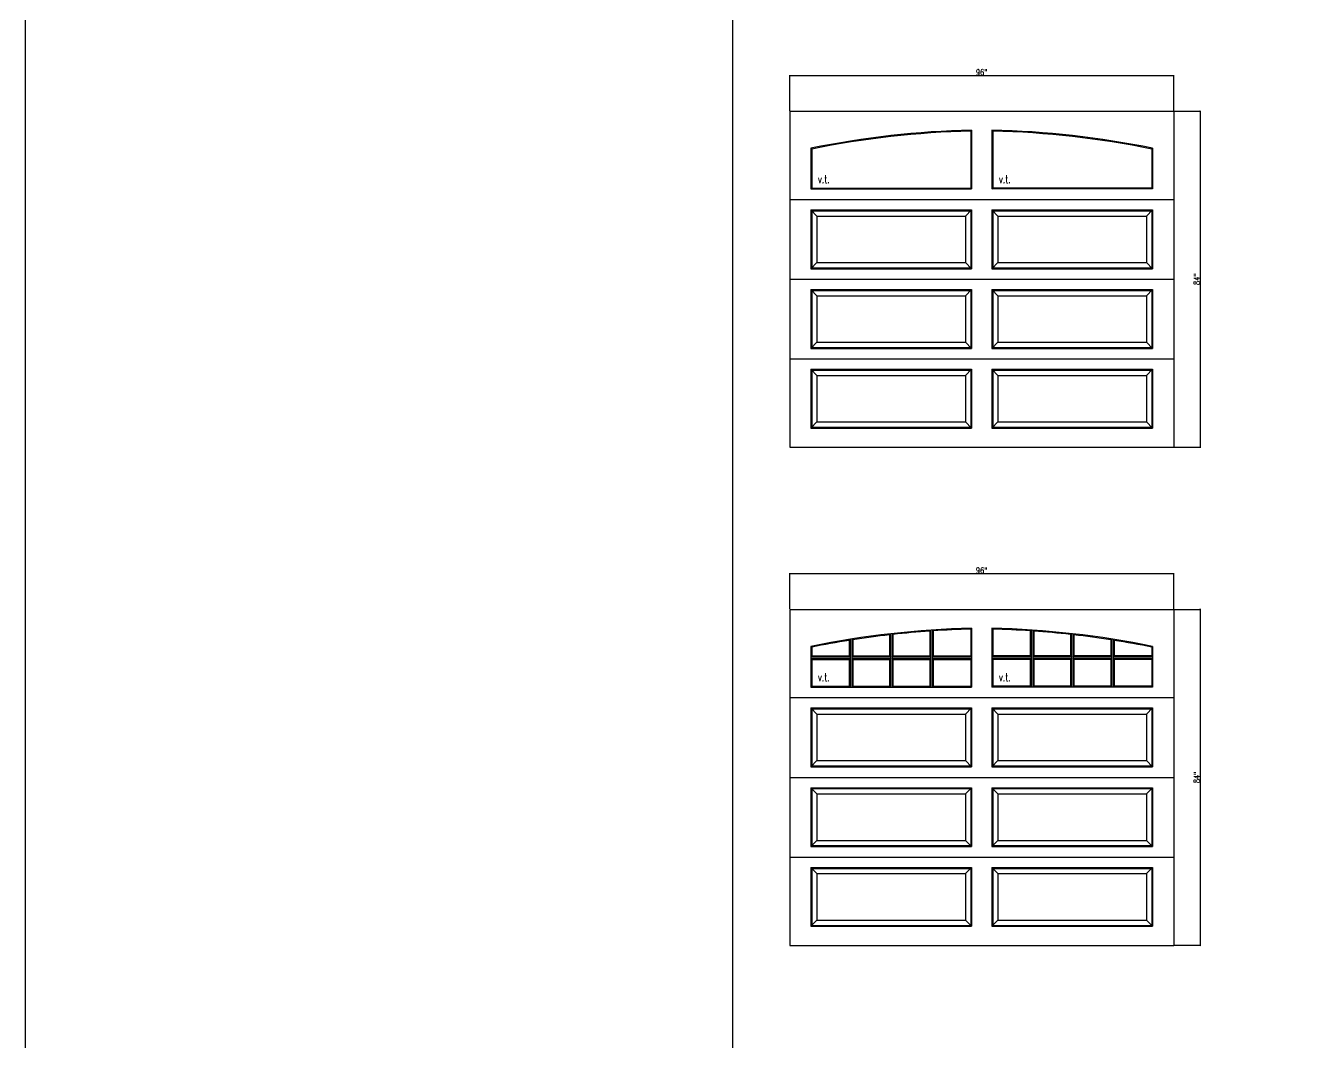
# Model space of a CAD drawing. Header units: inches. Extents: x 1985 to 11287, y 379 to 3234.
# Drawn here: x 8443.3 to 8763.1, y 2452.1 to 2706.4 of the extents above; entities that cross this region are included whole.
import ezdxf

# ---------------------------------------------------------------- set-up
doc = ezdxf.new("R2010")
doc.units = ezdxf.units.IN
doc.header["$MEASUREMENT"] = 0
doc.layers.get('0').update_dxf_attribs({"linetype": 'CONTINUOUS'})
doc.layers.get('Defpoints').update_dxf_attribs({"linetype": 'CONTINUOUS'})
for name, color, linetype in [('COTE1-1 99', 7, 'CONTINUOUS'), ('elevation 99', 7, 'CONTINUOUS'), ('separation 99', 3, 'CONTINUOUS')]:
    doc.layers.add(name, color=color, linetype=linetype)
doc.styles.get("Standard").update_dxf_attribs({"font": 'txt.shx', "width": 0.8})
doc.dimstyles.new('Elevation', dxfattribs={"dimscale": 2, "dimtxt": 0.75, "dimasz": 0.0625, "dimexe": 0.0625, "dimexo": 0.0625, "dimgap": 0.0625, "dimtad": 1, "dimdec": 5, "dimzin": 0, "dimdsep": 46, "dimlunit": 5, "dimtxsty": 'Standard', "dimblk1": 'OBLIQUE', "dimblk2": 'OBLIQUE', "dimsah": 1, "dimcen": 2, "dimdle": 0.0625, "dimclrd": 1, "dimclre": 1, "dimadec": 1, "dimazin": 0, "dimtfac": 0.375, "dimtdec": 5, "dimtmove": 0, "dimatfit": 3, "dimldrblk": 'OBLIQUE', "dimfxl": 1, "dimfrac": 2, "dimtolj": 1, "dimtzin": 0, "dimarcsym": 0})

# ---------------------------------------------------------------- blocks, each defined once
blk = doc.blocks.new('_OBLIQUE')
at = {"color": 0, "linetype": 'ByBlock'}
blk.add_line((-0.5, -0.5), (0.5, 0.5), dxfattribs=at)
blk = doc.blocks.new('*D11')
at = {"layer": 'COTE1-1 99', "color": 1, "lineweight": -2, "transparency": 16777216}
for p, q in [((8730.51, 2569.25), (8634.26, 2569.25)), ((8634.38, 2560.49), (8634.38, 2569.37)), ((8730.38, 2560.49), (8730.38, 2569.37))]:
    blk.add_line(p, q, dxfattribs=at)
at = {"layer": 'Defpoints', "color": 0, "transparency": 16777216}
for p in [(8634.38, 2569.25), (8634.38, 2560.37), (8730.38, 2560.37)]:
    blk.add_point(p, dxfattribs=at)
at = {"layer": 'COTE1-1 99', "color": 1, "lineweight": -2, "transparency": 16777216, "xscale": 0.125, "yscale": 0.125, "zscale": 0.125, "rotation": 180}
blk.add_blockref('_OBLIQUE', (8634.38, 2569.25), dxfattribs=at)
at = {"layer": 'COTE1-1 99', "color": 1, "lineweight": -2, "transparency": 16777216, "xscale": 0.125, "yscale": 0.125, "zscale": 0.125}
blk.add_blockref('_OBLIQUE', (8730.38, 2569.25), dxfattribs=at)
at = {"layer": 'COTE1-1 99', "color": 0, "transparency": 16777216, "insert": (8682.38, 2570.12), "char_height": 1.5, "attachment_point": 5}
blk.add_mtext('\\A1;96"', dxfattribs=at)
blk = doc.blocks.new('*D12')
at = {"layer": 'COTE1-1 99', "color": 1, "lineweight": -2, "transparency": 16777216}
for p, q in [((8730.51, 2560.37), (8737.12, 2560.37)), ((8736.99, 2560.49), (8736.99, 2476.24)), ((8730.51, 2476.37), (8737.12, 2476.37))]:
    blk.add_line(p, q, dxfattribs=at)
at = {"layer": 'Defpoints', "color": 0, "transparency": 16777216}
for p in [(8730.38, 2560.37), (8730.38, 2476.37), (8736.99, 2476.37)]:
    blk.add_point(p, dxfattribs=at)
at = {"layer": 'COTE1-1 99', "color": 1, "lineweight": -2, "transparency": 16777216, "xscale": 0.125, "yscale": 0.125, "zscale": 0.125}
for p, rotation in [((8736.99, 2560.37), 90), ((8736.99, 2476.37), 270)]:
    blk.add_blockref('_OBLIQUE', p, dxfattribs=dict(at, rotation=rotation))
at = {"layer": 'COTE1-1 99', "color": 0, "transparency": 16777216, "insert": (8736.12, 2518.37), "char_height": 1.5, "attachment_point": 5, "rotation": 90}
blk.add_mtext('\\A1;84"', dxfattribs=at)
blk = doc.blocks.new('*D13')
at = {"layer": 'COTE1-1 99', "color": 1, "lineweight": -2, "transparency": 16777216}
for p, q in [((8730.51, 2693.81), (8634.26, 2693.81)), ((8634.38, 2685.05), (8634.38, 2693.93)), ((8730.38, 2685.05), (8730.38, 2693.93))]:
    blk.add_line(p, q, dxfattribs=at)
at = {"layer": 'Defpoints', "color": 0, "transparency": 16777216}
for p in [(8634.38, 2693.81), (8634.38, 2684.93), (8730.38, 2684.93)]:
    blk.add_point(p, dxfattribs=at)
at = {"layer": 'COTE1-1 99', "color": 1, "lineweight": -2, "transparency": 16777216, "xscale": 0.125, "yscale": 0.125, "zscale": 0.125, "rotation": 180}
blk.add_blockref('_OBLIQUE', (8634.38, 2693.81), dxfattribs=at)
at = {"layer": 'COTE1-1 99', "color": 1, "lineweight": -2, "transparency": 16777216, "xscale": 0.125, "yscale": 0.125, "zscale": 0.125}
blk.add_blockref('_OBLIQUE', (8730.38, 2693.81), dxfattribs=at)
at = {"layer": 'COTE1-1 99', "color": 0, "transparency": 16777216, "insert": (8682.38, 2694.68), "char_height": 1.5, "attachment_point": 5}
blk.add_mtext('\\A1;96"', dxfattribs=at)
blk = doc.blocks.new('*D14')
at = {"layer": 'COTE1-1 99', "color": 1, "lineweight": -2, "transparency": 16777216}
for p, q in [((8730.51, 2684.93), (8737.12, 2684.93)), ((8736.99, 2685.05), (8736.99, 2600.8)), ((8730.51, 2600.93), (8737.12, 2600.93))]:
    blk.add_line(p, q, dxfattribs=at)
at = {"layer": 'Defpoints', "color": 0, "transparency": 16777216}
for p in [(8730.38, 2684.93), (8730.38, 2600.93), (8736.99, 2600.93)]:
    blk.add_point(p, dxfattribs=at)
at = {"layer": 'COTE1-1 99', "color": 1, "lineweight": -2, "transparency": 16777216, "xscale": 0.125, "yscale": 0.125, "zscale": 0.125}
for p, rotation in [((8736.99, 2684.93), 90), ((8736.99, 2600.93), 270)]:
    blk.add_blockref('_OBLIQUE', p, dxfattribs=dict(at, rotation=rotation))
at = {"layer": 'COTE1-1 99', "color": 0, "transparency": 16777216, "insert": (8736.12, 2642.93), "char_height": 1.5, "attachment_point": 5, "rotation": 90}
blk.add_mtext('\\A1;84"', dxfattribs=at)

msp = doc.modelspace()

# ---------------------------------------------------------------- linework, layer by layer
at = {"layer": 'elevation 99'}
for p, q in [((8634.380575, 2684.928898), (8730.380575, 2684.928898)), ((8634.380575, 2684.928898), (8634.380575, 2600.928898)), ((8639.880575, 2684.928898), (8679.630575, 2684.928898)), ((8685.130575, 2684.928898), (8724.880575, 2684.928898)), ((8730.380575, 2684.928898), (8730.380575, 2600.928898)), ((8679.863556, 2680.230752), (8679.630575, 2679.991398)), ((8679.630575, 2679.991398), (8679.630575, 2665.741398)), ((8679.863556, 2680.230752), (8679.863575, 2665.508398)), ((8684.897594, 2680.230752), (8684.897575, 2665.508398)), ((8684.897594, 2680.230752), (8685.130575, 2679.991398)), ((8685.130575, 2679.991398), (8685.130575, 2665.741398)), ((8639.647575, 2675.686937), (8639.647575, 2665.508398)), ((8639.880575, 2675.499251), (8639.647575, 2675.686937)), ((8639.880575, 2675.499251), (8639.880575, 2665.741398)), ((8724.880575, 2675.499251), (8725.113575, 2675.686937)), ((8724.880575, 2675.499251), (8724.880575, 2665.741398)), ((8725.113575, 2675.686937), (8725.113575, 2665.508398)), ((8639.647575, 2665.508398), (8639.880575, 2665.741398)), ((8639.647575, 2665.508398), (8679.863575, 2665.508398)), ((8639.880575, 2665.741398), (8679.630575, 2665.741398)), ((8679.863575, 2665.508398), (8679.630575, 2665.741398)), ((8684.897575, 2665.508398), (8685.130575, 2665.741398)), ((8725.113575, 2665.508398), (8684.897575, 2665.508398)), ((8724.880575, 2665.741398), (8685.130575, 2665.741398)), ((8725.113575, 2665.508398), (8724.880575, 2665.741398)), ((8634.380575, 2662.866398), (8730.380575, 2662.866398)), ((8639.647575, 2660.286898), (8639.647575, 2645.570848)), ((8639.647575, 2660.286898), (8641.193075, 2658.741398)), ((8639.647575, 2660.286898), (8679.863575, 2660.286898)), ((8639.880575, 2660.053898), (8639.880575, 2645.803848)), ((8639.880575, 2660.053898), (8679.630575, 2660.053898)), ((8679.863575, 2660.286898), (8678.318075, 2658.741398)), ((8679.630575, 2660.053898), (8679.630575, 2645.803848)), ((8679.863575, 2660.286898), (8679.863575, 2645.570848)), ((8684.897575, 2660.286898), (8684.897575, 2645.570848)), ((8684.897575, 2660.286898), (8686.443075, 2658.741398)), ((8684.897575, 2660.286898), (8725.113575, 2660.286898)), ((8685.130575, 2660.053898), (8685.130575, 2645.803848)), ((8685.130575, 2660.053898), (8724.880575, 2660.053898)), ((8725.113575, 2660.286898), (8723.568075, 2658.741398)), ((8724.880575, 2660.053898), (8724.880575, 2645.803848)), ((8725.113575, 2660.286898), (8725.113575, 2645.570848)), ((8641.193075, 2658.741398), (8641.193075, 2647.116348)), ((8641.193075, 2658.741398), (8678.318075, 2658.741398)), ((8678.318075, 2658.741398), (8678.318075, 2647.116348)), ((8686.443075, 2658.741398), (8686.443075, 2647.116348)), ((8686.443075, 2658.741398), (8723.568075, 2658.741398)), ((8723.568075, 2658.741398), (8723.568075, 2647.116348)), ((8639.647575, 2645.570848), (8641.193075, 2647.116348)), ((8639.647575, 2645.570848), (8679.863575, 2645.570848)), ((8639.880575, 2645.803848), (8679.630575, 2645.803848)), ((8641.193075, 2647.116348), (8678.318075, 2647.116348)), ((8679.863575, 2645.570848), (8678.318075, 2647.116348)), ((8684.897575, 2645.570848), (8686.443075, 2647.116348)), ((8684.897575, 2645.570848), (8725.113575, 2645.570848)), ((8685.130575, 2645.803848), (8724.880575, 2645.803848)), ((8686.443075, 2647.116348), (8723.568075, 2647.116348)), ((8725.113575, 2645.570848), (8723.568075, 2647.116348)), ((8634.380575, 2642.928898), (8730.380575, 2642.928898)), ((8639.647575, 2640.349398), (8639.647575, 2625.633348)), ((8639.647575, 2640.349398), (8641.193075, 2638.803898)), ((8639.647575, 2640.349398), (8679.863575, 2640.349398)), ((8639.880575, 2640.116398), (8639.880575, 2625.866348)), ((8639.880575, 2640.116398), (8679.630575, 2640.116398)), ((8641.193075, 2638.803898), (8641.193075, 2627.178848)), ((8641.193075, 2638.803898), (8678.318075, 2638.803898)), ((8679.863575, 2640.349398), (8678.318075, 2638.803898)), ((8678.318075, 2638.803898), (8678.318075, 2627.178848)), ((8679.630575, 2640.116398), (8679.630575, 2625.866348)), ((8679.863575, 2640.349398), (8679.863575, 2625.633348)), ((8684.897575, 2640.349398), (8684.897575, 2625.633348)), ((8684.897575, 2640.349398), (8686.443075, 2638.803898)), ((8684.897575, 2640.349398), (8725.113575, 2640.349398)), ((8685.130575, 2640.116398), (8685.130575, 2625.866348)), ((8685.130575, 2640.116398), (8724.880575, 2640.116398)), ((8686.443075, 2638.803898), (8686.443075, 2627.178848)), ((8686.443075, 2638.803898), (8723.568075, 2638.803898)), ((8725.113575, 2640.349398), (8723.568075, 2638.803898)), ((8723.568075, 2638.803898), (8723.568075, 2627.178848)), ((8724.880575, 2640.116398), (8724.880575, 2625.866348)), ((8725.113575, 2640.349398), (8725.113575, 2625.633348)), ((8639.647575, 2625.633348), (8641.193075, 2627.178848)), ((8639.647575, 2625.633348), (8679.863575, 2625.633348)), ((8639.880575, 2625.866348), (8679.630575, 2625.866348)), ((8641.193075, 2627.178848), (8678.318075, 2627.178848)), ((8679.863575, 2625.633348), (8678.318075, 2627.178848)), ((8684.897575, 2625.633348), (8686.443075, 2627.178848)), ((8684.897575, 2625.633348), (8725.113575, 2625.633348)), ((8685.130575, 2625.866348), (8724.880575, 2625.866348)), ((8686.443075, 2627.178848), (8723.568075, 2627.178848)), ((8725.113575, 2625.633348), (8723.568075, 2627.178848)), ((8634.380575, 2622.991398), (8730.380575, 2622.991398)), ((8639.647575, 2620.411948), (8639.647575, 2605.695898)), ((8639.647575, 2620.411948), (8641.193075, 2618.866448)), ((8639.647575, 2620.411948), (8679.863575, 2620.411948)), ((8639.880575, 2620.178948), (8639.880575, 2605.928898)), ((8639.880575, 2620.178948), (8679.630575, 2620.178948)), ((8641.193075, 2618.866448), (8641.193075, 2607.241398)), ((8641.193075, 2618.866448), (8678.318075, 2618.866448)), ((8679.863575, 2620.411948), (8678.318075, 2618.866448)), ((8678.318075, 2618.866448), (8678.318075, 2607.241398)), ((8679.630575, 2620.178948), (8679.630575, 2605.928898)), ((8679.863575, 2620.411948), (8679.863575, 2605.695898)), ((8684.897575, 2620.411948), (8684.897575, 2605.695898)), ((8684.897575, 2620.411948), (8686.443075, 2618.866448)), ((8684.897575, 2620.411948), (8725.113575, 2620.411948)), ((8685.130575, 2620.178948), (8685.130575, 2605.928898)), ((8685.130575, 2620.178948), (8724.880575, 2620.178948)), ((8686.443075, 2618.866448), (8686.443075, 2607.241398)), ((8686.443075, 2618.866448), (8723.568075, 2618.866448)), ((8725.113575, 2620.411948), (8723.568075, 2618.866448)), ((8723.568075, 2618.866448), (8723.568075, 2607.241398)), ((8724.880575, 2620.178948), (8724.880575, 2605.928898)), ((8725.113575, 2620.411948), (8725.113575, 2605.695898)), ((8639.647575, 2605.695898), (8641.193075, 2607.241398)), ((8639.647575, 2605.695898), (8679.863575, 2605.695898)), ((8639.880575, 2605.928898), (8679.630575, 2605.928898)), ((8641.193075, 2607.241398), (8678.318075, 2607.241398)), ((8679.863575, 2605.695898), (8678.318075, 2607.241398)), ((8684.897575, 2605.695898), (8686.443075, 2607.241398)), ((8684.897575, 2605.695898), (8725.113575, 2605.695898)), ((8685.130575, 2605.928898), (8724.880575, 2605.928898)), ((8686.443075, 2607.241398), (8723.568075, 2607.241398)), ((8725.113575, 2605.695898), (8723.568075, 2607.241398)), ((8634.380575, 2600.928898), (8730.380575, 2600.928898)), ((8634.380575, 2560.366367), (8730.380575, 2560.366367)), ((8634.380575, 2560.366367), (8634.380575, 2476.366367)), ((8639.880575, 2560.366367), (8676.880575, 2560.366367)), ((8687.880575, 2560.366367), (8724.880575, 2560.366367)), ((8730.380575, 2560.366367), (8730.380575, 2476.366367)), ((8669.372075, 2554.93586), (8669.605075, 2555.186974)), ((8669.372075, 2554.93586), (8669.372075, 2548.741367)), ((8669.605075, 2555.186974), (8669.605075, 2540.945867)), ((8670.014075, 2555.216945), (8670.014075, 2540.945867)), ((8670.014075, 2555.216945), (8670.247075, 2555.000054)), ((8670.247075, 2555.000054), (8670.247075, 2548.741367)), ((8679.863556, 2555.668221), (8679.630575, 2555.428867)), ((8679.630575, 2555.428867), (8679.630575, 2548.741367)), ((8679.863556, 2555.668221), (8679.863575, 2540.945867)), ((8684.897594, 2555.668221), (8684.897575, 2540.945867)), ((8684.897594, 2555.668221), (8685.130575, 2555.428867)), ((8685.130575, 2555.428867), (8685.130575, 2548.741367)), ((8694.747075, 2555.216945), (8694.514075, 2555.000054)), ((8694.514075, 2555.000054), (8694.514075, 2548.741367)), ((8694.747075, 2555.216945), (8694.747075, 2540.945867)), ((8695.156075, 2555.186974), (8695.156075, 2540.945867)), ((8695.389075, 2554.93586), (8695.156075, 2555.186974)), ((8695.389075, 2554.93586), (8695.389075, 2548.741367)), ((8649.264075, 2552.62703), (8649.497075, 2552.903195)), ((8649.264075, 2552.62703), (8649.264075, 2548.741367)), ((8649.497075, 2552.903195), (8649.497075, 2540.945867)), ((8649.906075, 2552.972316), (8649.906075, 2540.945867)), ((8649.906075, 2552.972316), (8650.139075, 2552.775084)), ((8650.139075, 2552.775084), (8650.139075, 2548.741367)), ((8659.318075, 2554.005913), (8659.551075, 2554.269182)), ((8659.318075, 2554.005913), (8659.318075, 2548.741367)), ((8659.551075, 2554.269182), (8659.551075, 2540.945867)), ((8659.960075, 2554.318561), (8659.960075, 2540.945867)), ((8659.960075, 2554.318561), (8660.193075, 2554.111678)), ((8660.193075, 2554.111678), (8660.193075, 2548.741367)), ((8704.801075, 2554.318561), (8704.568075, 2554.111678)), ((8704.568075, 2554.111678), (8704.568075, 2548.741367)), ((8704.801075, 2554.318561), (8704.801075, 2540.945867)), ((8705.210075, 2554.269182), (8705.210075, 2540.945867)), ((8705.443075, 2554.005913), (8705.210075, 2554.269182)), ((8705.443075, 2554.005913), (8705.443075, 2548.741367)), ((8714.855075, 2552.972316), (8714.622075, 2552.775084)), ((8714.622075, 2552.775084), (8714.622075, 2548.741367)), ((8714.855075, 2552.972316), (8714.855075, 2540.945867)), ((8715.264075, 2552.903195), (8715.264075, 2540.945867)), ((8715.497075, 2552.62703), (8715.264075, 2552.903195)), ((8715.497075, 2552.62703), (8715.497075, 2548.741367)), ((8639.647575, 2551.124405), (8639.647575, 2540.945867)), ((8639.880575, 2550.936719), (8639.647575, 2551.124405)), ((8639.647575, 2548.508367), (8639.880575, 2548.741367)), ((8639.647575, 2548.508367), (8644.551075, 2548.508367)), ((8639.647575, 2548.099367), (8644.551075, 2548.099367)), ((8639.880575, 2547.866367), (8639.647575, 2548.099367)), ((8639.880575, 2550.936719), (8639.880575, 2548.741367)), ((8639.880575, 2548.741367), (8644.318075, 2548.741367)), ((8644.085075, 2548.508367), (8649.497075, 2548.508367)), ((8644.085075, 2548.099367), (8649.497075, 2548.099367)), ((8644.318075, 2548.741367), (8649.264075, 2548.741367)), ((8649.264075, 2548.741367), (8649.497075, 2548.508367)), ((8649.497075, 2548.099367), (8649.264075, 2547.866367)), ((8650.139075, 2548.741367), (8649.906075, 2548.508367)), ((8649.906075, 2548.508367), (8659.551075, 2548.508367)), ((8649.906075, 2548.099367), (8659.551075, 2548.099367)), ((8649.906075, 2548.099367), (8650.139075, 2547.866367)), ((8650.139075, 2548.741367), (8659.318075, 2548.741367)), ((8659.551075, 2548.508367), (8659.318075, 2548.741367)), ((8659.318075, 2547.866367), (8659.551075, 2548.099367)), ((8659.960075, 2548.508367), (8660.193075, 2548.741367)), ((8659.960075, 2548.508367), (8669.605075, 2548.508367)), ((8659.960075, 2548.099367), (8669.605075, 2548.099367)), ((8660.193075, 2547.866367), (8659.960075, 2548.099367)), ((8660.193075, 2548.741367), (8669.372075, 2548.741367)), ((8669.605075, 2548.508367), (8669.372075, 2548.741367)), ((8669.372075, 2547.866367), (8669.605075, 2548.099367)), ((8670.014075, 2548.508367), (8670.247075, 2548.741367)), ((8670.014075, 2548.508367), (8675.426075, 2548.508367)), ((8670.014075, 2548.099367), (8675.426075, 2548.099367)), ((8670.247075, 2547.866367), (8670.014075, 2548.099367)), ((8670.247075, 2548.741367), (8675.193075, 2548.741367)), ((8674.960075, 2548.508367), (8679.863575, 2548.508367)), ((8674.960075, 2548.099367), (8679.863575, 2548.099367)), ((8675.193075, 2548.741367), (8679.630575, 2548.741367)), ((8679.630575, 2548.741367), (8679.863575, 2548.508367)), ((8679.630575, 2547.866367), (8679.863575, 2548.099367)), ((8685.130575, 2548.741367), (8684.897575, 2548.508367)), ((8689.801075, 2548.508367), (8684.897575, 2548.508367)), ((8685.130575, 2547.866367), (8684.897575, 2548.099367)), ((8689.801075, 2548.099367), (8684.897575, 2548.099367)), ((8689.568075, 2548.741367), (8685.130575, 2548.741367)), ((8694.747075, 2548.508367), (8689.335075, 2548.508367)), ((8694.747075, 2548.099367), (8689.335075, 2548.099367)), ((8694.514075, 2548.741367), (8689.568075, 2548.741367)), ((8694.747075, 2548.508367), (8694.514075, 2548.741367)), ((8694.514075, 2547.866367), (8694.747075, 2548.099367)), ((8695.156075, 2548.508367), (8695.389075, 2548.741367)), ((8704.801075, 2548.508367), (8695.156075, 2548.508367)), ((8704.801075, 2548.099367), (8695.156075, 2548.099367)), ((8695.389075, 2547.866367), (8695.156075, 2548.099367)), ((8704.568075, 2548.741367), (8695.389075, 2548.741367)), ((8704.801075, 2548.508367), (8704.568075, 2548.741367)), ((8704.568075, 2547.866367), (8704.801075, 2548.099367)), ((8705.210075, 2548.508367), (8705.443075, 2548.741367)), ((8714.855075, 2548.508367), (8705.210075, 2548.508367)), ((8714.855075, 2548.099367), (8705.210075, 2548.099367)), ((8705.443075, 2547.866367), (8705.210075, 2548.099367)), ((8714.622075, 2548.741367), (8705.443075, 2548.741367)), ((8714.622075, 2548.741367), (8714.855075, 2548.508367)), ((8714.855075, 2548.099367), (8714.622075, 2547.866367)), ((8715.497075, 2548.741367), (8715.264075, 2548.508367)), ((8720.676075, 2548.508367), (8715.264075, 2548.508367)), ((8720.676075, 2548.099367), (8715.264075, 2548.099367)), ((8715.264075, 2548.099367), (8715.497075, 2547.866367)), ((8720.443075, 2548.741367), (8715.497075, 2548.741367)), ((8725.113575, 2548.508367), (8720.210075, 2548.508367)), ((8725.113575, 2548.099367), (8720.210075, 2548.099367)), ((8724.880575, 2548.741367), (8720.443075, 2548.741367)), ((8724.880575, 2550.936719), (8725.113575, 2551.124405)), ((8724.880575, 2550.936719), (8724.880575, 2548.741367)), ((8725.113575, 2548.508367), (8724.880575, 2548.741367)), ((8724.880575, 2547.866367), (8725.113575, 2548.099367)), ((8725.113575, 2551.124405), (8725.113575, 2540.945867)), ((8639.880575, 2547.866367), (8644.318075, 2547.866367)), ((8639.880575, 2547.866367), (8639.880575, 2541.178867)), ((8644.318075, 2547.866367), (8649.264075, 2547.866367)), ((8649.264075, 2547.866367), (8649.264075, 2541.178867)), ((8650.139075, 2547.866367), (8659.318075, 2547.866367)), ((8650.139075, 2547.866367), (8650.139075, 2541.178867)), ((8659.318075, 2547.866367), (8659.318075, 2541.178867)), ((8660.193075, 2547.866367), (8660.193075, 2541.178867)), ((8660.193075, 2547.866367), (8669.372075, 2547.866367)), ((8669.372075, 2547.866367), (8669.372075, 2541.178867)), ((8670.247075, 2547.866367), (8675.193075, 2547.866367)), ((8670.247075, 2547.866367), (8670.247075, 2541.178867)), ((8675.193075, 2547.866367), (8679.630575, 2547.866367)), ((8679.630575, 2547.866367), (8679.630575, 2541.178867)), ((8685.130575, 2547.866367), (8685.130575, 2541.178867)), ((8689.568075, 2547.866367), (8685.130575, 2547.866367)), ((8694.514075, 2547.866367), (8689.568075, 2547.866367)), ((8694.514075, 2547.866367), (8694.514075, 2541.178867)), ((8704.568075, 2547.866367), (8695.389075, 2547.866367)), ((8695.389075, 2547.866367), (8695.389075, 2541.178867)), ((8704.568075, 2547.866367), (8704.568075, 2541.178867)), ((8714.622075, 2547.866367), (8705.443075, 2547.866367)), ((8705.443075, 2547.866367), (8705.443075, 2541.178867)), ((8714.622075, 2547.866367), (8714.622075, 2541.178867)), ((8720.443075, 2547.866367), (8715.497075, 2547.866367)), ((8715.497075, 2547.866367), (8715.497075, 2541.178867)), ((8724.880575, 2547.866367), (8720.443075, 2547.866367)), ((8724.880575, 2547.866367), (8724.880575, 2541.178867)), ((8639.647575, 2540.945867), (8639.880575, 2541.178867)), ((8639.647575, 2540.945867), (8679.863575, 2540.945867)), ((8639.880575, 2541.178867), (8644.318075, 2541.178867)), ((8644.318075, 2541.178867), (8649.264075, 2541.178867)), ((8649.264075, 2541.178867), (8649.497075, 2540.945867)), ((8650.139075, 2541.178867), (8649.906075, 2540.945867)), ((8650.139075, 2541.178867), (8659.318075, 2541.178867)), ((8659.318075, 2541.178867), (8659.551075, 2540.945867)), ((8660.193075, 2541.178867), (8659.960075, 2540.945867)), ((8660.193075, 2541.178867), (8669.372075, 2541.178867)), ((8669.372075, 2541.178867), (8669.605075, 2540.945867)), ((8670.247075, 2541.178867), (8670.014075, 2540.945867)), ((8670.247075, 2541.178867), (8675.193075, 2541.178867)), ((8675.193075, 2541.178867), (8679.630575, 2541.178867)), ((8679.863575, 2540.945867), (8679.630575, 2541.178867)), ((8684.897575, 2540.945867), (8685.130575, 2541.178867)), ((8725.113575, 2540.945867), (8684.897575, 2540.945867)), ((8689.568075, 2541.178867), (8685.130575, 2541.178867)), ((8694.514075, 2541.178867), (8689.568075, 2541.178867)), ((8694.514075, 2541.178867), (8694.747075, 2540.945867)), ((8695.389075, 2541.178867), (8695.156075, 2540.945867)), ((8704.568075, 2541.178867), (8695.389075, 2541.178867)), ((8704.568075, 2541.178867), (8704.801075, 2540.945867)), ((8705.443075, 2541.178867), (8705.210075, 2540.945867)), ((8714.622075, 2541.178867), (8705.443075, 2541.178867)), ((8714.622075, 2541.178867), (8714.855075, 2540.945867)), ((8715.497075, 2541.178867), (8715.264075, 2540.945867)), ((8720.443075, 2541.178867), (8715.497075, 2541.178867)), ((8724.880575, 2541.178867), (8720.443075, 2541.178867)), ((8725.113575, 2540.945867), (8724.880575, 2541.178867)), ((8634.380575, 2538.303867), (8730.380575, 2538.303867)), ((8639.647575, 2535.724367), (8639.647575, 2521.008317)), ((8639.647575, 2535.724367), (8641.193075, 2534.178867)), ((8639.647575, 2535.724367), (8679.863575, 2535.724367)), ((8639.880575, 2535.491367), (8639.880575, 2521.241317)), ((8639.880575, 2535.491367), (8679.630575, 2535.491367)), ((8679.863575, 2535.724367), (8678.318075, 2534.178867)), ((8679.630575, 2535.491367), (8679.630575, 2521.241317)), ((8679.863575, 2535.724367), (8679.863575, 2521.008317)), ((8684.897575, 2535.724367), (8684.897575, 2521.008317)), ((8684.897575, 2535.724367), (8686.443075, 2534.178867)), ((8684.897575, 2535.724367), (8725.113575, 2535.724367)), ((8685.130575, 2535.491367), (8685.130575, 2521.241317)), ((8685.130575, 2535.491367), (8724.880575, 2535.491367)), ((8725.113575, 2535.724367), (8723.568075, 2534.178867)), ((8724.880575, 2535.491367), (8724.880575, 2521.241317)), ((8725.113575, 2535.724367), (8725.113575, 2521.008317)), ((8641.193075, 2534.178867), (8641.193075, 2522.553817)), ((8641.193075, 2534.178867), (8678.318075, 2534.178867)), ((8678.318075, 2534.178867), (8678.318075, 2522.553817)), ((8686.443075, 2534.178867), (8686.443075, 2522.553817)), ((8686.443075, 2534.178867), (8723.568075, 2534.178867)), ((8723.568075, 2534.178867), (8723.568075, 2522.553817)), ((8639.647575, 2521.008317), (8641.193075, 2522.553817)), ((8641.193075, 2522.553817), (8678.318075, 2522.553817)), ((8679.863575, 2521.008317), (8678.318075, 2522.553817)), ((8684.897575, 2521.008317), (8686.443075, 2522.553817)), ((8686.443075, 2522.553817), (8723.568075, 2522.553817)), ((8725.113575, 2521.008317), (8723.568075, 2522.553817)), ((8639.647575, 2521.008317), (8679.863575, 2521.008317)), ((8639.880575, 2521.241317), (8679.630575, 2521.241317)), ((8684.897575, 2521.008317), (8725.113575, 2521.008317)), ((8685.130575, 2521.241317), (8724.880575, 2521.241317)), ((8634.380575, 2518.366367), (8730.380575, 2518.366367)), ((8639.647575, 2515.786867), (8639.647575, 2501.070817)), ((8639.647575, 2515.786867), (8641.193075, 2514.241367)), ((8639.647575, 2515.786867), (8679.863575, 2515.786867)), ((8639.880575, 2515.553867), (8639.880575, 2501.303817)), ((8639.880575, 2515.553867), (8679.630575, 2515.553867)), ((8641.193075, 2514.241367), (8641.193075, 2502.616317)), ((8641.193075, 2514.241367), (8678.318075, 2514.241367)), ((8679.863575, 2515.786867), (8678.318075, 2514.241367)), ((8678.318075, 2514.241367), (8678.318075, 2502.616317)), ((8679.630575, 2515.553867), (8679.630575, 2501.303817)), ((8679.863575, 2515.786867), (8679.863575, 2501.070817)), ((8684.897575, 2515.786867), (8684.897575, 2501.070817)), ((8684.897575, 2515.786867), (8686.443075, 2514.241367)), ((8684.897575, 2515.786867), (8725.113575, 2515.786867)), ((8685.130575, 2515.553867), (8685.130575, 2501.303817)), ((8685.130575, 2515.553867), (8724.880575, 2515.553867)), ((8686.443075, 2514.241367), (8686.443075, 2502.616317)), ((8686.443075, 2514.241367), (8723.568075, 2514.241367)), ((8725.113575, 2515.786867), (8723.568075, 2514.241367)), ((8723.568075, 2514.241367), (8723.568075, 2502.616317)), ((8724.880575, 2515.553867), (8724.880575, 2501.303817)), ((8725.113575, 2515.786867), (8725.113575, 2501.070817)), ((8639.647575, 2501.070817), (8641.193075, 2502.616317)), ((8639.647575, 2501.070817), (8679.863575, 2501.070817)), ((8639.880575, 2501.303817), (8679.630575, 2501.303817)), ((8641.193075, 2502.616317), (8678.318075, 2502.616317)), ((8679.863575, 2501.070817), (8678.318075, 2502.616317)), ((8684.897575, 2501.070817), (8686.443075, 2502.616317)), ((8684.897575, 2501.070817), (8725.113575, 2501.070817)), ((8685.130575, 2501.303817), (8724.880575, 2501.303817)), ((8686.443075, 2502.616317), (8723.568075, 2502.616317)), ((8725.113575, 2501.070817), (8723.568075, 2502.616317)), ((8634.380575, 2498.428867), (8730.380575, 2498.428867)), ((8639.647575, 2495.849417), (8639.647575, 2481.133367)), ((8639.647575, 2495.849417), (8641.193075, 2494.303917)), ((8639.647575, 2495.849417), (8679.863575, 2495.849417)), ((8639.880575, 2495.616417), (8639.880575, 2481.366367)), ((8639.880575, 2495.616417), (8679.630575, 2495.616417)), ((8641.193075, 2494.303917), (8641.193075, 2482.678867)), ((8641.193075, 2494.303917), (8678.318075, 2494.303917)), ((8679.863575, 2495.849417), (8678.318075, 2494.303917)), ((8678.318075, 2494.303917), (8678.318075, 2482.678867)), ((8679.630575, 2495.616417), (8679.630575, 2481.366367)), ((8679.863575, 2495.849417), (8679.863575, 2481.133367)), ((8684.897575, 2495.849417), (8684.897575, 2481.133367)), ((8684.897575, 2495.849417), (8686.443075, 2494.303917)), ((8684.897575, 2495.849417), (8725.113575, 2495.849417)), ((8685.130575, 2495.616417), (8685.130575, 2481.366367)), ((8685.130575, 2495.616417), (8724.880575, 2495.616417)), ((8686.443075, 2494.303917), (8686.443075, 2482.678867)), ((8686.443075, 2494.303917), (8723.568075, 2494.303917)), ((8725.113575, 2495.849417), (8723.568075, 2494.303917)), ((8723.568075, 2494.303917), (8723.568075, 2482.678867)), ((8724.880575, 2495.616417), (8724.880575, 2481.366367)), ((8725.113575, 2495.849417), (8725.113575, 2481.133367)), ((8639.647575, 2481.133367), (8641.193075, 2482.678867)), ((8639.647575, 2481.133367), (8679.863575, 2481.133367)), ((8639.880575, 2481.366367), (8679.630575, 2481.366367)), ((8641.193075, 2482.678867), (8678.318075, 2482.678867)), ((8679.863575, 2481.133367), (8678.318075, 2482.678867)), ((8684.897575, 2481.133367), (8686.443075, 2482.678867)), ((8684.897575, 2481.133367), (8725.113575, 2481.133367)), ((8685.130575, 2481.366367), (8724.880575, 2481.366367)), ((8686.443075, 2482.678867), (8723.568075, 2482.678867)), ((8725.113575, 2481.133367), (8723.568075, 2482.678867)), ((8634.380575, 2476.366367), (8730.380575, 2476.366367))]:
    msp.add_line(p, q, dxfattribs=at)
for centre, radius, start, end in [((8685.500003, 2450.102373), 230.197395, 91.40304322, 101.48944634), ((8685.521755, 2449.74621), 230.320544, 91.46568135, 101.42959979), ((8679.261147, 2450.102373), 230.197395, 78.51055366, 88.59695678), ((8679.239396, 2449.74621), 230.320544, 78.57040021, 88.53431865), ((8685.500003, 2325.539841), 230.197395, 91.40304322, 101.48944634), ((8685.649559, 2322.126142), 233.378065, 93.99947159, 96.26218664), ((8685.563759, 2322.714306), 232.790183, 91.46047063, 93.77256366), ((8679.261147, 2325.539841), 230.197395, 78.51055366, 88.59695678), ((8679.197391, 2322.714306), 232.790183, 86.22743634, 88.53952937), ((8679.111591, 2322.126142), 233.378065, 83.73781336, 86.00052841), ((8685.635358, 2323.826798), 231.673082, 99.03245988, 101.39063965), ((8685.688589, 2322.503863), 232.999149, 96.49857969, 98.77609873), ((8679.072562, 2322.503863), 232.999149, 81.22390127, 83.50142031), ((8679.125792, 2323.826798), 231.673082, 78.60936035, 80.96754012)]:
    msp.add_arc(centre, radius, start, end, dxfattribs=at)
at = {"layer": 'separation 99'}
for points in [[(8443.348814, 3222.122455), (9954.635727, 3222.122455), (9954.635727, 2152.035106), (8443.348814, 2152.035106)], [(8620.166193, 3211.169101), (9943.175612, 3211.169101), (9943.175612, 2165.20704), (8620.166193, 2165.20704)]]:
    msp.add_lwpolyline(points, close=True, dxfattribs=at)

# ---------------------------------------------------------------- texts
at = {"layer": 'elevation 99', "width": 0.7}
for p in [(8641.46051, 2666.986662), (8686.71051, 2666.986662), (8641.46051, 2542.42413), (8686.71051, 2542.42413)]:
    msp.add_text('v.t.', height=2, dxfattribs=at).set_placement(p)

# ---------------------------------------------------------------- dimensions: what is measured, and where the dimension line sits
at = {"layer": 'COTE1-1 99'}
for base, p1, p2, picture, middle in [((8634.380575, 2693.808842), (8730.380575, 2684.928898), (8634.380575, 2684.928898), '*D13', (8682.380575, 2694.683842)), ((8634.380575, 2569.24631), (8730.380575, 2560.366367), (8634.380575, 2560.366367), '*D11', (8682.380575, 2570.12131))]:
    dim = msp.add_linear_dim(base=base, p1=p1, p2=p2, dimstyle='Elevation', override={"dimpost": '"'}, dxfattribs=at)
    dim.commit()
    dim.dimension.update_dxf_attribs({"geometry": picture, "text_midpoint": middle})
for base, p1, p2, picture, middle in [((8736.992301, 2600.928898), (8730.380575, 2684.928898), (8730.380575, 2600.928898), '*D14', (8736.117301, 2642.928898)), ((8736.992301, 2476.366367), (8730.380575, 2560.366367), (8730.380575, 2476.366367), '*D12', (8736.117301, 2518.366367))]:
    dim = msp.add_linear_dim(base=base, p1=p1, p2=p2, angle=90, dimstyle='Elevation', override={"dimpost": '"'}, dxfattribs=at)
    dim.commit()
    dim.dimension.update_dxf_attribs({"geometry": picture, "text_midpoint": middle})

doc.saveas('drawing.dxf')
